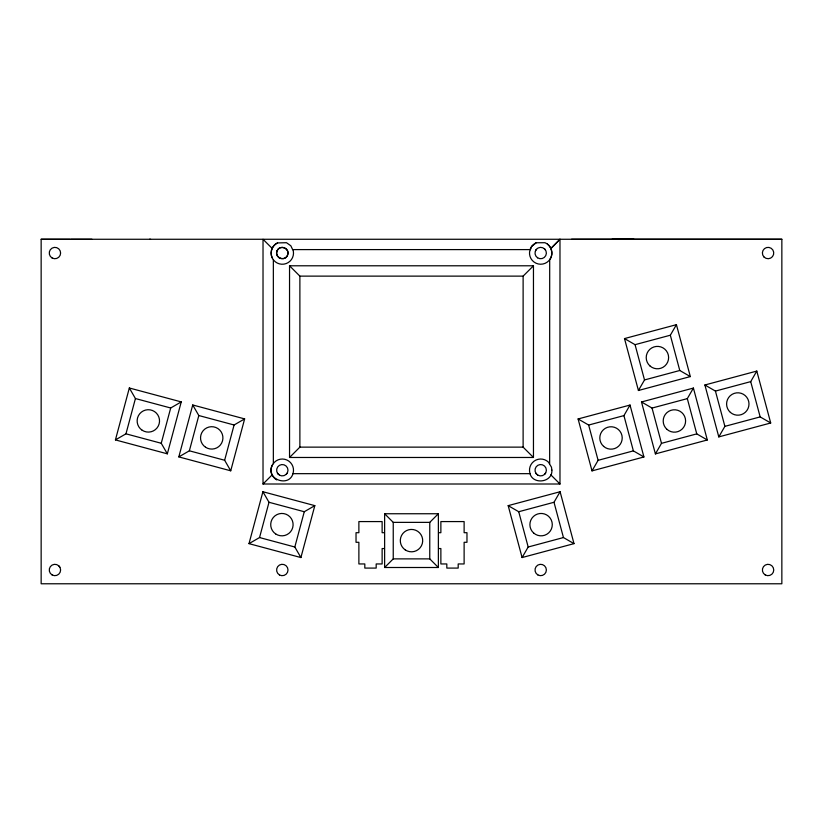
<?xml version="1.0" encoding="UTF-8"?>
<svg xmlns="http://www.w3.org/2000/svg" width="823" height="823" viewBox="0 0 823 823"><rect width="100%" height="100%" fill="white"/><g stroke="black" fill="none" stroke-linecap="round" stroke-linejoin="round"><path stroke-width="1.23" d="M549.651 463.658L549.692 259.698C553.972 254.142 551.513 245.223 544.939 242.713L536.226 242.775L531.689 246.386L529.57 251.776A11.193 11.193 0 0 0 545.155 263.309A11.193 11.193 0 0 0 547.346 244.04M115.426 439.914L129.334 387.993L181.245 401.902L167.336 453.823L115.426 439.914L125.97 433.824L161.246 443.268L167.336 453.823M125.97 433.824L135.425 398.548L129.334 387.993M161.246 443.268L170.7 407.992L181.245 401.902M178.817 456.899L192.726 404.978L244.637 418.897L230.728 470.807L178.817 456.899L189.362 450.809L224.638 460.252L230.728 470.807M189.362 450.809L198.816 415.533L192.726 404.978M224.638 460.252L234.092 424.987L244.637 418.897M248.999 543.643L262.907 491.732L314.818 505.641L300.909 557.552L248.999 543.643L259.543 537.553L294.819 547.007L300.909 557.552M259.543 537.553L268.998 502.277L262.907 491.732M294.819 547.007L304.273 511.731L314.818 505.641M272.608 464.625C263.936 478.636 289.357 488.481 293.122 473.122A11.193 11.193 0 0 0 274.388 462.31L272.608 464.625A11.193 11.193 0 0 0 276.713 479.922M522.091 557.552L528.181 547.007L563.457 537.553L574.001 543.643L522.091 557.552L508.182 505.641L560.093 491.732L574.001 543.643M508.182 505.641L518.727 511.731L554.002 502.277L560.093 491.732M592.015 470.879L598.105 460.324L633.371 450.881L643.925 456.971L630.017 405.05L578.096 418.958L592.015 470.879L643.925 456.971M578.096 418.958L588.651 425.049L623.927 415.605L630.017 405.05M638.422 390.493L644.512 379.948L679.777 370.494L690.332 376.584L676.424 324.674L624.503 338.582L638.422 390.493L690.332 376.584M624.503 338.582L635.058 344.672L670.334 335.218L676.424 324.674M655.406 453.895L661.497 443.34L696.762 433.886L707.317 439.976L693.408 388.065L641.498 401.974L655.406 453.895L707.317 439.976M641.498 401.974L652.042 408.064L687.318 398.62L693.408 388.065M718.798 436.9L724.888 426.355L760.164 416.901L770.709 422.991L718.798 436.9L704.889 384.989L756.8 371.08L770.709 422.991M704.889 384.989L715.434 391.079L750.71 381.625L756.8 371.08M535.557 250.603L536.359 249.359M286.332 474.243L287.227 473.06M544.713 474.243L545.618 473.06M550.957 248.577L559.979 239.267L559.979 484.006L263.021 484.006L263.021 239.267L272.197 248.443M612.147 239.246L633.916 239.256M263.021 484.006L272.197 474.82M289.542 457.475L299.881 447.136L523.119 447.136L533.458 457.475L533.458 265.788L289.542 265.788L289.542 457.475L533.458 457.475M289.542 265.788L299.881 276.127L523.119 276.127L533.458 265.788M550.854 248.392L559.979 239.267M384.629 567.5L393.24 558.879L393.24 522.368L384.629 513.747L384.629 567.5L438.371 567.5L438.371 513.747L384.629 513.747M393.24 522.368L429.76 522.368L438.371 513.747M277.505 242.929C271.034 245.861 269.09 254.986 273.781 260.305A11.193 11.193 0 0 0 293.317 251.015L290.828 245.779L286.497 242.713L277.505 242.929A11.193 11.193 0 0 0 272.197 257.846M149.539 239.277L150.537 239.267M571.574 239.246L781.85 239.267L781.85 583.774L41.15 583.774L41.15 239.267L781.85 239.267M292.865 249.595L530.115 249.595M292.895 473.667L530.084 473.667M384.228 532.697L382.129 532.697L382.129 521.576L358.879 521.576L358.879 532.697L356.03 532.697L356.03 542.295L358.879 542.295L358.879 563.95L364.815 563.95L364.815 568.086L376.183 568.086L376.183 563.95L382.129 563.95L382.129 548.55L384.228 548.55M438.772 532.697L440.871 532.697L440.871 521.576L464.121 521.576L464.121 532.697L466.97 532.697L466.97 542.295L464.121 542.295L464.121 563.95L458.185 563.95L458.185 568.086L446.817 568.086L446.817 563.95L440.871 563.95L440.871 548.55L438.772 548.55M393.24 558.879L429.76 558.879L438.371 567.5M70.778 239.267L91.97 239.277M41.15 239.267L69.914 239.298M135.425 398.548L170.7 407.992M198.816 415.533L234.092 424.987M268.998 502.277L304.273 511.731M550.803 474.83L559.979 484.006M544.373 248.711L545.371 249.811M535.773 473.06L536.668 474.243M277.382 473.06L278.287 474.243M58.947 565.977L59.853 567.15M750.71 381.625L760.164 416.901M715.434 391.079L724.888 426.355M670.334 335.218L679.777 370.494M687.318 398.62L696.762 433.886M635.058 344.672L644.512 379.948M652.042 408.064L661.497 443.34M623.927 415.605L633.371 450.881M588.651 425.049L598.105 460.324M554.002 502.277L563.457 537.553M518.727 511.731L528.181 547.007M523.119 276.127L523.119 447.136M429.76 522.368L429.76 558.879M299.881 276.127L299.881 447.136M273.349 259.636L273.349 463.658M530.269 248.937A11.193 11.193 0 0 1 536.226 242.775M551.883 470.067C552.819 482.525 532.656 485.148 529.919 473.276A11.193 11.193 0 0 1 548.499 462.197L551.461 467.176L551.883 470.067M277.022 250.953C274.08 257.65 285.17 262.023 287.597 255.13C290.529 248.443 279.439 244.061 277.022 250.953M764.053 257.064A5.689 5.689 0 0 0 773.558 254.513A5.689 5.689 0 0 0 766.594 247.548A5.689 5.689 0 0 0 764.053 257.064M537.594 257.815A5.689 5.689 0 0 0 546.369 253.34A5.689 5.689 0 0 0 538.108 247.98A5.689 5.689 0 0 0 537.594 257.815M278.987 257.661A5.689 5.689 0 0 0 287.968 253.607A5.689 5.689 0 0 0 279.974 247.857A5.689 5.689 0 0 0 278.987 257.661M52.086 257.969A5.689 5.689 0 0 0 60.614 253.042A5.689 5.689 0 0 0 52.086 248.124A5.689 5.689 0 0 0 52.086 257.969M52.086 574.917A5.689 5.689 0 0 0 60.614 569.989A5.689 5.689 0 0 0 52.086 565.072A5.689 5.689 0 0 0 52.086 574.917M279.46 574.938A5.71 5.71 0 0 0 288.009 569.989A5.71 5.71 0 0 0 279.46 565.051A5.71 5.71 0 0 0 279.46 574.938M537.851 574.917A5.689 5.689 0 0 0 546.379 569.989A5.689 5.689 0 0 0 537.851 565.072A5.689 5.689 0 0 0 537.851 574.917M765.225 574.917A5.689 5.689 0 0 0 773.754 569.989A5.689 5.689 0 0 0 765.225 565.072A5.689 5.689 0 0 0 765.225 574.917M537.851 475.149A5.689 5.689 0 0 0 546.379 470.221A5.689 5.689 0 0 0 537.851 465.304A5.689 5.689 0 0 0 537.851 475.149M279.47 475.149A5.689 5.689 0 0 0 287.988 470.221A5.689 5.689 0 0 0 279.47 465.304A5.689 5.689 0 0 0 279.47 475.149M667.011 429.39A11.193 11.193 0 0 0 685.384 423.176A11.193 11.193 0 0 0 670.817 410.368A11.193 11.193 0 0 0 667.011 429.39M533.695 533.047A11.193 11.193 0 0 0 552.068 526.843A11.193 11.193 0 0 0 537.512 514.036A11.193 11.193 0 0 0 533.695 533.047M603.619 446.375A11.193 11.193 0 0 0 621.993 440.161A11.193 11.193 0 0 0 607.425 427.353A11.193 11.193 0 0 0 603.619 446.375M730.402 412.405A11.193 11.193 0 0 0 748.776 406.192A11.193 11.193 0 0 0 734.209 393.384A11.193 11.193 0 0 0 730.402 412.405M650.026 365.998A11.193 11.193 0 0 0 668.399 359.785A11.193 11.193 0 0 0 653.832 346.977A11.193 11.193 0 0 0 650.026 365.998M405.297 549.939A11.193 11.193 0 0 0 422.672 541.339A11.193 11.193 0 0 0 406.531 530.588A11.193 11.193 0 0 0 405.297 549.939M142.132 430.223A11.193 11.193 0 0 0 159.508 421.623A11.193 11.193 0 0 0 143.367 410.872A11.193 11.193 0 0 0 142.132 430.223M205.524 447.208A11.193 11.193 0 0 0 222.899 438.608A11.193 11.193 0 0 0 206.758 427.857A11.193 11.193 0 0 0 205.524 447.208M275.705 533.962A11.193 11.193 0 0 0 293.081 525.362A11.193 11.193 0 0 0 276.94 514.612A11.193 11.193 0 0 0 275.705 533.962"/></g></svg>
